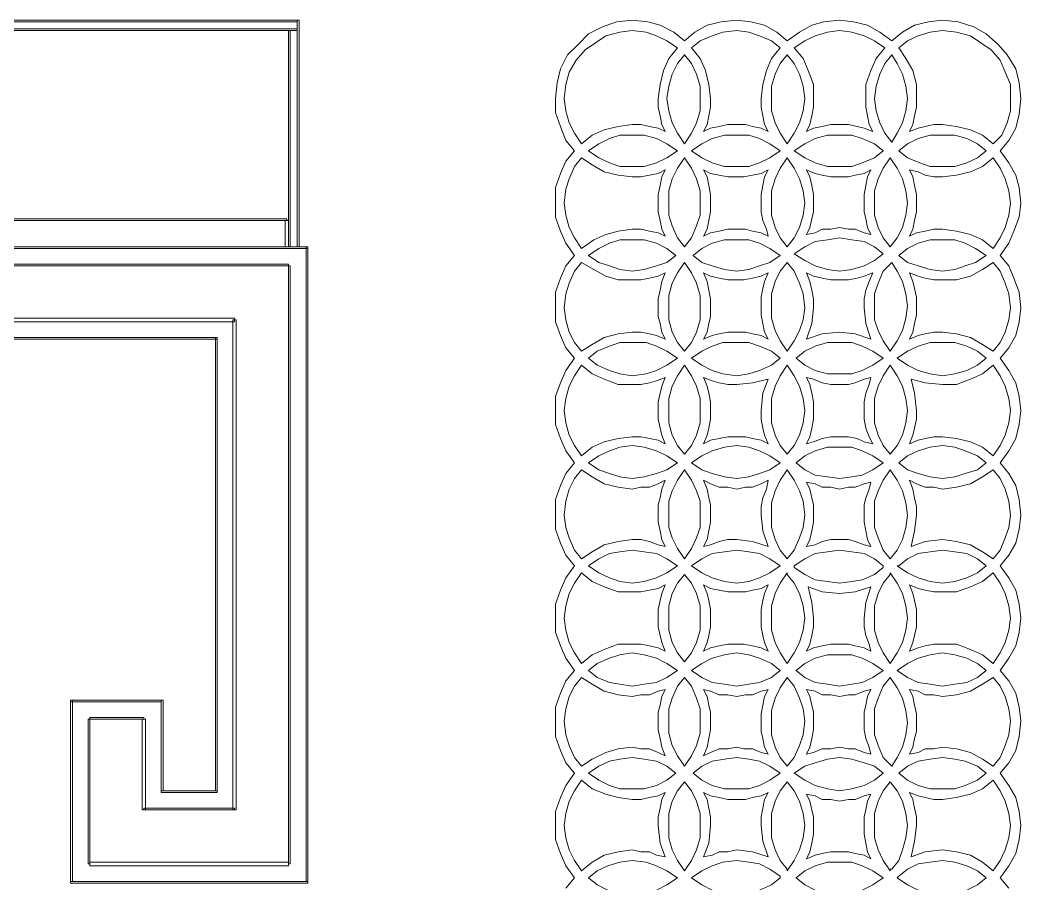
# Model space of a CAD drawing. Extents: x -66030 to 95157, y -13132 to 45879.
# Drawn here: x 55665 to 57907, y 26327 to 28262 of the extents above; entities that cross this region are included whole.
import ezdxf

# ---------------------------------------------------------------- set-up
doc = ezdxf.new("R2010")
doc.units = 0
doc.header["$LTSCALE"] = 100
doc.header["$MEASUREMENT"] = 0
doc.layers.get('0').update_dxf_attribs({"linetype": 'CONTINUOUS'})

msp = doc.modelspace()

# ---------------------------------------------------------------- linework, layer by layer
at = {"lineweight": 0}
for points in [[(56286, 28262.1), (50680.9, 28262.1), (50680.9, 28258.2), (56286, 28258.2)], [(56286, 28262.1), (56286, 27754.4), (56289.9, 27754.4), (56289.9, 28262.1)], [(56286, 28242.6), (50680.9, 28242.6), (50680.9, 28238.7), (56286, 28238.7)], [(56266.4, 28238.7), (56266.4, 27754.4), (56270.3, 27754.4), (56270.3, 28238.7)], [(57035.9, 28027.8), (57055.4, 28027.8), (57075, 28023.9), (57094.5, 28020), (57110.1, 28012.2), (57102.3, 28027.8), (57098.4, 28047.3), (57094.5, 28066.8), (57094.5, 28086.4), (57098.4, 28117.6), (57106.2, 28148.9), (57117.9, 28176.2), (57137.5, 28199.6), (57114, 28215.3), (57090.6, 28227), (57067.2, 28234.8), (57035.9, 28238.7), (57008.6, 28234.8), (56977.3, 28227), (56953.9, 28211.4), (56930.5, 28195.7), (56910.9, 28172.3), (56895.3, 28145), (56887.5, 28117.6), (56883.6, 28086.4), (56887.5, 28059), (56895.3, 28031.7), (56907, 28008.3), (56922.6, 27984.8), (56946.1, 28004.3), (56973.4, 28016.1), (57004.7, 28023.9), (57035.9, 28027.8)], [(57270.3, 28027.8), (57289.8, 28027.8), (57305.4, 28023.9), (57325, 28020), (57340.6, 28012.2), (57332.8, 28027.8), (57328.9, 28047.3), (57325, 28066.8), (57325, 28086.4), (57328.9, 28117.6), (57336.7, 28148.9), (57348.4, 28176.2), (57367.9, 28199.6), (57348.4, 28215.3), (57321, 28227), (57297.6, 28234.8), (57270.3, 28238.7), (57239, 28234.8), (57215.6, 28227), (57188.2, 28215.3), (57168.7, 28199.6), (57188.2, 28176.2), (57200, 28148.9), (57207.8, 28117.6), (57211.7, 28086.4), (57211.7, 28066.8), (57207.8, 28047.3), (57203.9, 28027.8), (57196.1, 28012.2), (57211.7, 28020), (57231.2, 28023.9), (57250.7, 28027.8), (57270.3, 28027.8)], [(57500.7, 28027.8), (57520.3, 28027.8), (57539.8, 28023.9), (57555.4, 28020), (57574.9, 28012.2), (57567.1, 28027.8), (57563.2, 28047.3), (57559.3, 28066.8), (57559.3, 28086.4), (57559.3, 28117.6), (57571, 28148.9), (57582.7, 28176.2), (57602.3, 28199.6), (57578.8, 28215.3), (57555.4, 28227), (57528.1, 28234.8), (57500.7, 28238.7), (57473.4, 28234.8), (57446, 28227), (57422.6, 28215.3), (57399.2, 28199.6), (57418.7, 28176.2), (57430.4, 28148.9), (57442.1, 28117.6), (57442.1, 28086.4), (57442.1, 28066.8), (57438.2, 28047.3), (57434.3, 28027.8), (57426.5, 28012.2), (57442.1, 28020), (57461.7, 28023.9), (57481.2, 28027.8), (57500.7, 28027.8)], [(57731.2, 28027.8), (57762.4, 28023.9), (57793.7, 28016.1), (57821, 28004.3), (57844.4, 27984.8), (57864, 28004.3), (57875.7, 28031.7), (57883.5, 28059), (57883.5, 28086.4), (57883.5, 28117.6), (57871.8, 28145), (57860.1, 28172.3), (57840.5, 28195.7), (57817.1, 28211.4), (57793.7, 28227), (57762.4, 28234.8), (57731.2, 28238.7), (57703.8, 28234.8), (57676.5, 28227), (57653.1, 28215.3), (57633.5, 28199.6), (57649.1, 28176.2), (57664.8, 28148.9), (57672.6, 28117.6), (57672.6, 28086.4), (57672.6, 28066.8), (57668.7, 28047.3), (57664.8, 28027.8), (57657, 28012.2), (57676.5, 28020), (57692.1, 28023.9), (57711.6, 28027.8), (57731.2, 28027.8)], [(57153.1, 28184), (57137.5, 28164.5), (57125.7, 28141.1), (57117.9, 28113.7), (57114, 28086.4), (57117.9, 28059), (57125.7, 28031.7), (57137.5, 28008.3), (57153.1, 27984.8), (57168.7, 28008.3), (57180.4, 28031.7), (57188.2, 28059), (57188.2, 28086.4), (57188.2, 28113.7), (57180.4, 28141.1), (57168.7, 28164.5), (57153.1, 28184)], [(57383.5, 28184), (57367.9, 28164.5), (57356.2, 28141.1), (57348.4, 28113.7), (57348.4, 28086.4), (57348.4, 28059), (57356.2, 28031.7), (57367.9, 28008.3), (57383.5, 27984.8), (57399.2, 28008.3), (57410.9, 28031.7), (57418.7, 28059), (57422.6, 28086.4), (57418.7, 28113.7), (57410.9, 28141.1), (57399.2, 28164.5), (57383.5, 28184)], [(57617.9, 27988.7), (57629.6, 28008.3), (57641.3, 28031.7), (57649.1, 28059), (57653.1, 28086.4), (57649.1, 28113.7), (57641.3, 28141.1), (57629.6, 28164.5), (57617.9, 28184), (57602.3, 28164.5), (57590.6, 28141.1), (57582.7, 28113.7), (57578.8, 28086.4), (57582.7, 28059), (57590.6, 28031.7), (57602.3, 28008.3), (57617.9, 27988.7)], [(57035.9, 28004.3), (57008.6, 28004.3), (56985.1, 27996.5), (56961.7, 27984.8), (56938.3, 27969.2), (56961.7, 27953.6), (56985.1, 27941.9), (57008.6, 27934), (57035.9, 27934), (57063.3, 27934), (57090.6, 27941.9), (57114, 27953.6), (57137.5, 27969.2), (57114, 27984.8), (57090.6, 27996.5), (57063.3, 28004.3), (57035.9, 28004.3)], [(57270.3, 28004.3), (57242.9, 28004.3), (57215.6, 27996.5), (57192.2, 27984.8), (57168.7, 27969.2), (57192.2, 27953.6), (57215.6, 27941.9), (57242.9, 27934), (57270.3, 27934), (57297.6, 27934), (57321, 27941.9), (57344.5, 27953.6), (57367.9, 27969.2), (57344.5, 27984.8), (57321, 27996.5), (57297.6, 28004.3), (57270.3, 28004.3)], [(57500.7, 28004.3), (57473.4, 28004.3), (57446, 27996.5), (57422.6, 27984.8), (57399.2, 27969.2), (57422.6, 27953.6), (57446, 27941.9), (57473.4, 27934), (57500.7, 27934), (57528.1, 27934), (57551.5, 27941.9), (57578.8, 27953.6), (57598.4, 27969.2), (57578.8, 27984.8), (57551.5, 27996.5), (57528.1, 28004.3), (57500.7, 28004.3)], [(57731.2, 28004.3), (57703.8, 28004.3), (57676.5, 27996.5), (57653.1, 27984.8), (57633.5, 27969.2), (57653.1, 27953.6), (57680.4, 27941.9), (57703.8, 27934), (57731.2, 27934), (57758.5, 27934), (57785.9, 27941.9), (57809.3, 27953.6), (57828.8, 27969.2), (57809.3, 27984.8), (57785.9, 27996.5), (57758.5, 28004.3), (57731.2, 28004.3)], [(57110.1, 27777.8), (57102.3, 27793.4), (57098.4, 27813), (57094.5, 27832.5), (57094.5, 27852), (57094.5, 27871.5), (57098.4, 27891.1), (57102.3, 27910.6), (57110.1, 27926.2), (57094.5, 27918.4), (57075, 27914.5), (57055.4, 27910.6), (57035.9, 27910.6), (57004.7, 27914.5), (56973.4, 27922.3), (56946.1, 27937.9), (56922.6, 27953.6), (56907, 27934), (56895.3, 27906.7), (56887.5, 27883.3), (56883.6, 27852), (56887.5, 27824.7), (56895.3, 27797.3), (56907, 27773.9), (56922.6, 27750.5), (56950, 27770), (56977.3, 27781.7), (57004.7, 27789.5), (57035.9, 27793.4), (57055.4, 27793.4), (57075, 27789.5), (57094.5, 27785.6), (57110.1, 27777.8)], [(57153.1, 27953.6), (57137.5, 27930.1), (57125.7, 27906.7), (57117.9, 27879.4), (57117.9, 27852), (57117.9, 27824.7), (57125.7, 27801.2), (57137.5, 27773.9), (57153.1, 27754.4), (57168.7, 27773.9), (57180.4, 27801.2), (57188.2, 27824.7), (57188.2, 27852), (57188.2, 27879.4), (57180.4, 27906.7), (57168.7, 27930.1), (57153.1, 27953.6)], [(57383.5, 27953.6), (57367.9, 27930.1), (57356.2, 27906.7), (57348.4, 27879.4), (57348.4, 27852), (57348.4, 27824.7), (57356.2, 27797.3), (57367.9, 27773.9), (57383.5, 27754.4), (57399.2, 27773.9), (57410.9, 27797.3), (57418.7, 27824.7), (57422.6, 27852), (57418.7, 27879.4), (57410.9, 27906.7), (57399.2, 27930.1), (57383.5, 27953.6)], [(57614, 27754.4), (57629.6, 27773.9), (57641.3, 27797.3), (57649.1, 27824.7), (57653.1, 27852), (57649.1, 27879.4), (57641.3, 27906.7), (57629.6, 27930.1), (57614, 27953.6), (57598.4, 27930.1), (57586.7, 27906.7), (57578.8, 27879.4), (57578.8, 27852), (57578.8, 27824.7), (57586.7, 27797.3), (57598.4, 27773.9), (57614, 27754.4)], [(57657, 27926.2), (57664.8, 27910.6), (57668.7, 27891.1), (57672.6, 27871.5), (57672.6, 27852), (57672.6, 27832.5), (57668.7, 27813), (57664.8, 27793.4), (57657, 27777.8), (57672.6, 27785.6), (57692.1, 27789.5), (57711.6, 27793.4), (57731.2, 27793.4), (57762.4, 27789.5), (57793.7, 27781.7), (57821, 27770), (57844.4, 27750.5), (57860.1, 27773.9), (57871.8, 27797.3), (57879.6, 27824.7), (57883.5, 27852), (57879.6, 27879.4), (57871.8, 27906.7), (57860.1, 27930.1), (57844.4, 27953.6), (57821, 27934), (57793.7, 27922.3), (57762.4, 27914.5), (57731.2, 27910.6), (57711.6, 27910.6), (57692.1, 27914.5), (57676.5, 27922.3), (57657, 27926.2)], [(57340.6, 27777.8), (57336.7, 27793.4), (57328.9, 27813), (57325, 27832.5), (57325, 27852), (57325, 27871.5), (57328.9, 27891.1), (57332.8, 27910.6), (57340.6, 27926.2), (57325, 27918.4), (57305.4, 27914.5), (57285.9, 27910.6), (57270.3, 27910.6), (57250.7, 27910.6), (57231.2, 27914.5), (57211.7, 27918.4), (57196.1, 27926.2), (57203.9, 27910.6), (57207.8, 27891.1), (57211.7, 27871.5), (57211.7, 27852), (57211.7, 27832.5), (57207.8, 27813), (57203.9, 27793.4), (57196.1, 27777.8), (57211.7, 27785.6), (57231.2, 27789.5), (57250.7, 27793.4), (57270.3, 27793.4), (57289.8, 27793.4), (57305.4, 27789.5), (57325, 27785.6), (57340.6, 27777.8)], [(57571, 27781.7), (57563.2, 27797.3), (57559.3, 27816.9), (57555.4, 27832.5), (57555.4, 27852), (57555.4, 27871.5), (57559.3, 27891.1), (57563.2, 27910.6), (57571, 27926.2), (57555.4, 27918.4), (57535.9, 27914.5), (57520.3, 27910.6), (57500.7, 27910.6), (57481.2, 27910.6), (57461.7, 27914.5), (57446, 27918.4), (57426.5, 27926.2), (57434.3, 27910.6), (57438.2, 27891.1), (57442.1, 27871.5), (57442.1, 27852), (57442.1, 27832.5), (57438.2, 27816.9), (57434.3, 27797.3), (57426.5, 27781.7), (57446, 27785.6), (57461.7, 27793.4), (57481.2, 27793.4), (57500.7, 27797.3), (57520.3, 27793.4), (57535.9, 27793.4), (57555.4, 27785.6), (57571, 27781.7)], [(56262.5, 27816.9), (50708.2, 27816.9), (50708.2, 27813), (56262.5, 27813)], [(56258.6, 27813), (56258.6, 27754.4), (56266.4, 27754.4), (56266.4, 27813)], [(56938.3, 27734.8), (56961.7, 27719.2), (56985.1, 27711.4), (57008.6, 27703.6), (57035.9, 27699.7), (57063.3, 27703.6), (57090.6, 27711.4), (57114, 27719.2), (57133.6, 27734.8), (57114, 27750.5), (57090.6, 27762.2), (57063.3, 27770), (57035.9, 27770), (57008.6, 27770), (56985.1, 27762.2), (56961.7, 27750.5), (56938.3, 27734.8)], [(57172.6, 27734.8), (57192.2, 27719.2), (57215.6, 27711.4), (57242.9, 27703.6), (57270.3, 27699.7), (57297.6, 27703.6), (57321, 27711.4), (57344.5, 27719.2), (57367.9, 27734.8), (57344.5, 27750.5), (57321, 27762.2), (57297.6, 27770), (57270.3, 27770), (57242.9, 27770), (57215.6, 27762.2), (57192.2, 27750.5), (57172.6, 27734.8)], [(57399.2, 27738.7), (57422.6, 27723.1), (57446, 27711.4), (57473.4, 27703.6), (57500.7, 27699.7), (57528.1, 27703.6), (57555.4, 27711.4), (57578.8, 27723.1), (57598.4, 27738.7), (57578.8, 27754.4), (57555.4, 27766.1), (57528.1, 27770), (57500.7, 27773.9), (57473.4, 27770), (57446, 27766.1), (57422.6, 27754.4), (57399.2, 27738.7)], [(57633.5, 27734.8), (57653.1, 27719.2), (57676.5, 27711.4), (57703.8, 27703.6), (57731.2, 27699.7), (57758.5, 27703.6), (57782, 27711.4), (57805.4, 27719.2), (57828.8, 27734.8), (57805.4, 27750.5), (57782, 27762.2), (57758.5, 27770), (57731.2, 27770), (57703.8, 27770), (57676.5, 27762.2), (57653.1, 27750.5), (57633.5, 27734.8)], [(56309.4, 27754.4), (50661.4, 27754.4), (50661.4, 27750.5), (56309.4, 27750.5)], [(56305.5, 27754.4), (56305.5, 26332.6), (56309.4, 26332.6), (56309.4, 27754.4)], [(56266.4, 27715.3), (51817.5, 27715.3), (51817.5, 27711.4), (56266.4, 27711.4)], [(57110.1, 27547.3), (57102.3, 27563), (57098.4, 27582.5), (57094.5, 27598.1), (57094.5, 27617.7), (57094.5, 27637.2), (57098.4, 27656.7), (57102.3, 27676.2), (57110.1, 27695.8), (57094.5, 27688), (57075, 27684.1), (57055.4, 27680.2), (57035.9, 27680.2), (57004.7, 27680.2), (56977.3, 27688), (56950, 27703.6), (56922.6, 27719.2), (56907, 27699.7), (56895.3, 27672.3), (56887.5, 27648.9), (56883.6, 27617.7), (56887.5, 27590.3), (56895.3, 27563), (56907, 27539.5), (56922.6, 27520), (56946.1, 27535.6), (56973.4, 27551.3), (57004.7, 27559.1), (57035.9, 27563), (57055.4, 27563), (57075, 27559.1), (57090.6, 27555.2), (57110.1, 27547.3)], [(57153.1, 27719.2), (57137.5, 27695.8), (57125.7, 27672.3), (57117.9, 27645), (57117.9, 27617.7), (57117.9, 27590.3), (57125.7, 27563), (57137.5, 27539.5), (57153.1, 27520), (57168.7, 27539.5), (57180.4, 27563), (57188.2, 27590.3), (57188.2, 27617.7), (57188.2, 27645), (57180.4, 27672.3), (57168.7, 27695.8), (57153.1, 27719.2)], [(57383.5, 27719.2), (57367.9, 27699.7), (57356.2, 27676.2), (57348.4, 27648.9), (57348.4, 27621.6), (57348.4, 27594.2), (57356.2, 27566.9), (57367.9, 27543.4), (57383.5, 27520), (57399.2, 27543.4), (57410.9, 27566.9), (57418.7, 27590.3), (57422.6, 27617.7), (57418.7, 27648.9), (57410.9, 27672.3), (57399.2, 27699.7), (57383.5, 27719.2)], [(57614, 27520), (57629.6, 27543.4), (57641.3, 27566.9), (57649.1, 27594.2), (57653.1, 27621.6), (57649.1, 27648.9), (57641.3, 27676.2), (57629.6, 27699.7), (57617.9, 27719.2), (57598.4, 27699.7), (57586.7, 27672.3), (57578.8, 27648.9), (57578.8, 27617.7), (57578.8, 27590.3), (57586.7, 27566.9), (57598.4, 27543.4), (57614, 27520)], [(57844.4, 27719.2), (57821, 27703.6), (57793.7, 27688), (57762.4, 27680.2), (57731.2, 27680.2), (57711.6, 27680.2), (57692.1, 27684.1), (57676.5, 27688), (57657, 27695.8), (57664.8, 27676.2), (57668.7, 27660.6), (57672.6, 27641.1), (57672.6, 27621.6), (57672.6, 27602), (57668.7, 27582.5), (57664.8, 27563), (57657, 27547.3), (57676.5, 27555.2), (57692.1, 27559.1), (57711.6, 27563), (57731.2, 27563), (57762.4, 27559.1), (57793.7, 27551.3), (57821, 27535.6), (57844.4, 27520), (57860.1, 27539.5), (57871.8, 27563), (57879.6, 27590.3), (57883.5, 27617.7), (57879.6, 27648.9), (57871.8, 27672.3), (57860.1, 27699.7), (57844.4, 27719.2)], [(56270.3, 26371.7), (56270.3, 27711.4), (56266.4, 27711.4), (56266.4, 26371.7)], [(57340.6, 27695.8), (57325, 27688), (57305.4, 27684.1), (57285.9, 27680.2), (57270.3, 27680.2), (57250.7, 27680.2), (57231.2, 27684.1), (57211.7, 27688), (57196.1, 27695.8), (57203.9, 27676.2), (57207.8, 27656.7), (57211.7, 27637.2), (57211.7, 27617.7), (57211.7, 27598.1), (57207.8, 27582.5), (57203.9, 27563), (57196.1, 27547.3), (57215.6, 27555.2), (57231.2, 27559.1), (57250.7, 27563), (57270.3, 27563), (57289.8, 27563), (57305.4, 27559.1), (57325, 27555.2), (57340.6, 27547.3), (57332.8, 27563), (57328.9, 27582.5), (57325, 27602), (57325, 27621.6), (57325, 27641.1), (57328.9, 27660.6), (57332.8, 27676.2), (57340.6, 27695.8)], [(57574.9, 27695.8), (57555.4, 27688), (57539.8, 27684.1), (57520.3, 27680.2), (57500.7, 27680.2), (57481.2, 27680.2), (57461.7, 27684.1), (57442.1, 27688), (57426.5, 27695.8), (57434.3, 27676.2), (57438.2, 27656.7), (57442.1, 27637.2), (57442.1, 27617.7), (57438.2, 27582.5), (57426.5, 27547.3), (57461.7, 27559.1), (57500.7, 27563), (57535.9, 27559.1), (57571, 27547.3), (57559.3, 27582.5), (57555.4, 27617.7), (57555.4, 27637.2), (57559.3, 27656.7), (57567.1, 27676.2), (57574.9, 27695.8)], [(56145.4, 27594.2), (54102.5, 27594.2), (54102.5, 27586.4), (56145.4, 27586.4)], [(56149.3, 26492.7), (56149.3, 27590.3), (56141.4, 27590.3), (56141.4, 26492.7)], [(56106.3, 27551.3), (54145.5, 27551.3), (54145.5, 27547.3), (56106.3, 27547.3)], [(56106.3, 26535.7), (56106.3, 27551.3), (56102.4, 27551.3), (56102.4, 26535.7)], [(57035.9, 27539.5), (57008.6, 27539.5), (56985.1, 27531.7), (56957.8, 27520), (56938.3, 27504.4), (56957.8, 27488.8), (56985.1, 27477), (57008.6, 27469.2), (57035.9, 27465.3), (57067.2, 27469.2), (57090.6, 27477), (57114, 27488.8), (57137.5, 27504.4), (57114, 27520), (57090.6, 27531.7), (57067.2, 27539.5), (57035.9, 27539.5)], [(57367.9, 27504.4), (57367.9, 27504.4), (57367.9, 27504.4), (57348.4, 27520), (57321, 27531.7), (57297.6, 27539.5), (57270.3, 27539.5), (57239, 27539.5), (57215.6, 27531.7), (57192.2, 27520), (57168.7, 27504.4), (57192.2, 27488.8), (57215.6, 27477), (57239, 27469.2), (57270.3, 27465.3), (57297.6, 27469.2), (57321, 27477), (57348.4, 27488.8), (57367.9, 27504.4)], [(57403.1, 27504.4), (57422.6, 27488.8), (57446, 27477), (57473.4, 27469.2), (57500.7, 27469.2), (57528.1, 27469.2), (57551.5, 27477), (57574.9, 27488.8), (57598.4, 27504.4), (57574.9, 27520), (57551.5, 27531.7), (57528.1, 27539.5), (57500.7, 27539.5), (57473.4, 27539.5), (57446, 27531.7), (57422.6, 27520), (57403.1, 27504.4)], [(57629.6, 27504.4), (57629.6, 27504.4), (57629.6, 27504.4), (57653.1, 27488.8), (57676.5, 27477), (57703.8, 27469.2), (57731.2, 27465.3), (57758.5, 27469.2), (57785.9, 27477), (57809.3, 27488.8), (57828.8, 27504.4), (57809.3, 27520), (57785.9, 27531.7), (57758.5, 27539.5), (57731.2, 27539.5), (57703.8, 27539.5), (57676.5, 27531.7), (57653.1, 27520), (57629.6, 27504.4)], [(57110.1, 27313), (57102.3, 27332.5), (57098.4, 27348.1), (57094.5, 27367.7), (57094.5, 27387.2), (57094.5, 27406.7), (57098.4, 27426.3), (57102.3, 27441.9), (57110.1, 27461.4), (57090.6, 27453.6), (57075, 27449.7), (57055.4, 27445.8), (57035.9, 27445.8), (57004.7, 27445.8), (56973.4, 27457.5), (56946.1, 27469.2), (56922.6, 27488.8), (56907, 27465.3), (56895.3, 27441.9), (56887.5, 27414.5), (56883.6, 27387.2), (56887.5, 27359.9), (56895.3, 27332.5), (56907, 27309.1), (56922.6, 27285.6), (56946.1, 27305.2), (56973.4, 27316.9), (57004.7, 27324.7), (57035.9, 27328.6), (57055.4, 27328.6), (57075, 27324.7), (57094.5, 27320.8), (57110.1, 27313)], [(57153.1, 27488.8), (57137.5, 27465.3), (57125.7, 27441.9), (57117.9, 27414.5), (57117.9, 27387.2), (57117.9, 27359.9), (57125.7, 27332.5), (57137.5, 27309.1), (57153.1, 27289.6), (57168.7, 27309.1), (57180.4, 27332.5), (57188.2, 27359.9), (57188.2, 27387.2), (57188.2, 27414.5), (57180.4, 27441.9), (57168.7, 27465.3), (57153.1, 27488.8)], [(57383.5, 27488.8), (57367.9, 27465.3), (57356.2, 27441.9), (57348.4, 27414.5), (57348.4, 27387.2), (57348.4, 27359.9), (57356.2, 27332.5), (57367.9, 27309.1), (57383.5, 27289.6), (57399.2, 27309.1), (57410.9, 27332.5), (57418.7, 27359.9), (57422.6, 27387.2), (57418.7, 27414.5), (57410.9, 27441.9), (57399.2, 27465.3), (57383.5, 27488.8), (57383.5, 27488.8), (57383.5, 27488.8)], [(57614, 27289.6), (57629.6, 27309.1), (57641.3, 27332.5), (57649.1, 27359.9), (57653.1, 27387.2), (57649.1, 27414.5), (57641.3, 27441.9), (57629.6, 27465.3), (57614, 27488.8), (57614, 27488.8), (57614, 27488.8), (57598.4, 27465.3), (57586.7, 27441.9), (57578.8, 27414.5), (57578.8, 27387.2), (57578.8, 27359.9), (57586.7, 27332.5), (57598.4, 27309.1), (57614, 27289.6)], [(57660.9, 27457.5), (57668.7, 27426.3), (57672.6, 27387.2), (57672.6, 27367.7), (57668.7, 27348.1), (57664.8, 27332.5), (57657, 27313), (57676.5, 27320.8), (57692.1, 27324.7), (57711.6, 27328.6), (57731.2, 27328.6), (57762.4, 27324.7), (57793.7, 27316.9), (57821, 27305.2), (57844.4, 27285.6), (57860.1, 27309.1), (57871.8, 27332.5), (57879.6, 27359.9), (57883.5, 27387.2), (57879.6, 27414.5), (57871.8, 27441.9), (57860.1, 27465.3), (57844.4, 27488.8), (57821, 27469.2), (57793.7, 27457.5), (57762.4, 27445.8), (57731.2, 27445.8), (57692.1, 27449.7), (57660.9, 27457.5)], [(57340.6, 27313), (57332.8, 27332.5), (57328.9, 27348.1), (57325, 27367.7), (57325, 27387.2), (57328.9, 27426.3), (57340.6, 27457.5), (57305.4, 27449.7), (57270.3, 27445.8), (57250.7, 27445.8), (57231.2, 27449.7), (57215.6, 27453.6), (57196.1, 27461.4), (57203.9, 27441.9), (57207.8, 27426.3), (57211.7, 27406.7), (57211.7, 27387.2), (57211.7, 27367.7), (57207.8, 27348.1), (57203.9, 27332.5), (57196.1, 27313), (57211.7, 27320.8), (57231.2, 27324.7), (57250.7, 27328.6), (57270.3, 27328.6), (57289.8, 27328.6), (57305.4, 27324.7), (57325, 27320.8), (57340.6, 27313)], [(57571, 27461.4), (57555.4, 27457.5), (57535.9, 27449.7), (57520.3, 27445.8), (57500.7, 27445.8), (57481.2, 27445.8), (57461.7, 27449.7), (57442.1, 27457.5), (57426.5, 27461.4), (57434.3, 27445.8), (57438.2, 27426.3), (57442.1, 27406.7), (57442.1, 27387.2), (57442.1, 27367.7), (57438.2, 27348.1), (57434.3, 27328.6), (57426.5, 27313), (57442.1, 27316.9), (57461.7, 27324.7), (57481.2, 27328.6), (57500.7, 27328.6), (57520.3, 27328.6), (57539.8, 27324.7), (57555.4, 27316.9), (57574.9, 27313), (57567.1, 27328.6), (57559.3, 27348.1), (57555.4, 27367.7), (57555.4, 27387.2), (57555.4, 27406.7), (57559.3, 27426.3), (57567.1, 27445.8), (57571, 27461.4)], [(56938.3, 27270), (56961.7, 27254.4), (56985.1, 27246.6), (57008.6, 27238.8), (57035.9, 27234.9), (57063.3, 27238.8), (57090.6, 27246.6), (57114, 27254.4), (57137.5, 27270), (57114, 27285.6), (57090.6, 27297.4), (57063.3, 27305.2), (57035.9, 27309.1), (57008.6, 27305.2), (56985.1, 27297.4), (56961.7, 27285.6), (56938.3, 27270)], [(57168.7, 27270), (57192.2, 27254.4), (57215.6, 27246.6), (57242.9, 27238.8), (57270.3, 27234.9), (57297.6, 27238.8), (57321, 27246.6), (57344.5, 27254.4), (57367.9, 27270), (57344.5, 27285.6), (57321, 27297.4), (57297.6, 27305.2), (57270.3, 27309.1), (57242.9, 27305.2), (57215.6, 27297.4), (57192.2, 27285.6), (57168.7, 27270)], [(57633.5, 27270), (57653.1, 27254.4), (57676.5, 27246.6), (57703.8, 27238.8), (57731.2, 27234.9), (57758.5, 27238.8), (57782, 27246.6), (57809.3, 27254.4), (57828.8, 27270), (57809.3, 27285.6), (57782, 27297.4), (57758.5, 27305.2), (57731.2, 27309.1), (57703.8, 27305.2), (57676.5, 27297.4), (57653.1, 27285.6), (57633.5, 27270)], [(57403.1, 27270), (57422.6, 27254.4), (57446, 27242.7), (57473.4, 27238.8), (57500.7, 27234.9), (57528.1, 27238.8), (57551.5, 27242.7), (57574.9, 27254.4), (57598.4, 27270), (57574.9, 27285.6), (57551.5, 27297.4), (57528.1, 27305.2), (57500.7, 27305.2), (57473.4, 27305.2), (57446, 27297.4), (57422.6, 27285.6), (57403.1, 27270)], [(57110.1, 27082.5), (57102.3, 27098.2), (57098.4, 27117.7), (57094.5, 27137.2), (57094.5, 27152.8), (57094.5, 27176.3), (57098.4, 27191.9), (57102.3, 27211.4), (57110.1, 27231), (57094.5, 27223.2), (57075, 27215.3), (57055.4, 27215.3), (57035.9, 27211.4), (57004.7, 27215.3), (56973.4, 27223.2), (56946.1, 27238.8), (56922.6, 27254.4), (56907, 27234.9), (56895.3, 27211.4), (56887.5, 27184.1), (56883.6, 27152.8), (56887.5, 27125.5), (56895.3, 27102.1), (56907, 27074.7), (56922.6, 27055.2), (56946.1, 27070.8), (56973.4, 27086.4), (57004.7, 27094.3), (57035.9, 27098.2), (57055.4, 27098.2), (57075, 27094.3), (57094.5, 27086.4), (57110.1, 27082.5)], [(57153.1, 27254.4), (57137.5, 27231), (57125.7, 27207.5), (57117.9, 27184.1), (57117.9, 27152.8), (57117.9, 27125.5), (57125.7, 27102.1), (57137.5, 27078.6), (57153.1, 27055.2), (57168.7, 27078.6), (57180.4, 27102.1), (57188.2, 27125.5), (57188.2, 27152.8), (57188.2, 27184.1), (57180.4, 27207.5), (57168.7, 27231), (57153.1, 27254.4)], [(57383.5, 27055.2), (57383.5, 27055.2), (57383.5, 27055.2), (57399.2, 27074.7), (57410.9, 27102.1), (57418.7, 27125.5), (57422.6, 27152.8), (57418.7, 27184.1), (57410.9, 27207.5), (57399.2, 27231), (57383.5, 27254.4), (57367.9, 27231), (57356.2, 27207.5), (57348.4, 27180.2), (57348.4, 27152.8), (57348.4, 27125.5), (57356.2, 27098.2), (57367.9, 27074.7), (57383.5, 27055.2)], [(57614, 27055.2), (57614, 27055.2), (57614, 27055.2), (57629.6, 27074.7), (57641.3, 27098.2), (57649.1, 27125.5), (57653.1, 27152.8), (57649.1, 27180.2), (57641.3, 27207.5), (57629.6, 27231), (57614, 27254.4), (57598.4, 27231), (57586.7, 27207.5), (57578.8, 27184.1), (57578.8, 27152.8), (57578.8, 27125.5), (57586.7, 27102.1), (57598.4, 27074.7), (57614, 27055.2)], [(57844.4, 27254.4), (57821, 27238.8), (57793.7, 27223.2), (57762.4, 27215.3), (57731.2, 27211.4), (57711.6, 27215.3), (57692.1, 27215.3), (57672.6, 27223.2), (57657, 27231), (57664.8, 27211.4), (57668.7, 27191.9), (57672.6, 27172.4), (57672.6, 27152.8), (57668.7, 27117.7), (57660.9, 27082.5), (57692.1, 27094.3), (57731.2, 27098.2), (57762.4, 27094.3), (57793.7, 27086.4), (57821, 27070.8), (57844.4, 27055.2), (57860.1, 27074.7), (57871.8, 27102.1), (57879.6, 27125.5), (57883.5, 27152.8), (57879.6, 27184.1), (57871.8, 27211.4), (57860.1, 27234.9), (57844.4, 27254.4)], [(57340.6, 27231), (57325, 27223.2), (57305.4, 27215.3), (57289.8, 27215.3), (57270.3, 27211.4), (57250.7, 27215.3), (57231.2, 27215.3), (57211.7, 27223.2), (57196.1, 27231), (57203.9, 27211.4), (57207.8, 27191.9), (57211.7, 27176.3), (57211.7, 27152.8), (57211.7, 27137.2), (57207.8, 27117.7), (57203.9, 27098.2), (57196.1, 27082.5), (57211.7, 27086.4), (57231.2, 27094.3), (57250.7, 27098.2), (57270.3, 27098.2), (57305.4, 27094.3), (57340.6, 27082.5), (57328.9, 27117.7), (57325, 27152.8), (57325, 27172.4), (57328.9, 27191.9), (57336.7, 27211.4), (57340.6, 27231)], [(57571, 27227.1), (57555.4, 27223.2), (57535.9, 27215.3), (57520.3, 27215.3), (57500.7, 27211.4), (57481.2, 27215.3), (57461.7, 27215.3), (57446, 27223.2), (57426.5, 27227.1), (57434.3, 27211.4), (57438.2, 27191.9), (57442.1, 27176.3), (57442.1, 27152.8), (57442.1, 27137.2), (57438.2, 27117.7), (57434.3, 27098.2), (57426.5, 27082.5), (57446, 27086.4), (57461.7, 27094.3), (57481.2, 27098.2), (57500.7, 27098.2), (57520.3, 27098.2), (57535.9, 27094.3), (57555.4, 27086.4), (57571, 27082.5), (57563.2, 27098.2), (57559.3, 27117.7), (57555.4, 27137.2), (57555.4, 27152.8), (57555.4, 27176.3), (57559.3, 27191.9), (57567.1, 27211.4), (57571, 27227.1)], [(57035.9, 27074.7), (57008.6, 27070.8), (56985.1, 27066.9), (56961.7, 27055.2), (56938.3, 27039.6), (56961.7, 27023.9), (56985.1, 27012.2), (57008.6, 27004.4), (57035.9, 27000.5), (57063.3, 27004.4), (57090.6, 27012.2), (57114, 27023.9), (57137.5, 27039.6), (57114, 27055.2), (57090.6, 27066.9), (57063.3, 27070.8), (57035.9, 27074.7)], [(57270.3, 27074.7), (57242.9, 27070.8), (57215.6, 27066.9), (57192.2, 27055.2), (57168.7, 27039.6), (57192.2, 27023.9), (57215.6, 27012.2), (57242.9, 27004.4), (57270.3, 27000.5), (57297.6, 27004.4), (57321, 27012.2), (57344.5, 27023.9), (57367.9, 27039.6), (57367.9, 27039.6), (57367.9, 27039.6), (57344.5, 27055.2), (57321, 27066.9), (57297.6, 27070.8), (57270.3, 27074.7)], [(57500.7, 27074.7), (57473.4, 27070.8), (57446, 27066.9), (57422.6, 27055.2), (57399.2, 27039.6), (57399.2, 27035.7), (57399.2, 27035.7), (57422.6, 27020), (57446, 27008.3), (57473.4, 27004.4), (57500.7, 27000.5), (57528.1, 27004.4), (57551.5, 27008.3), (57578.8, 27020), (57598.4, 27035.7), (57598.4, 27035.7), (57598.4, 27039.6), (57578.8, 27055.2), (57555.4, 27066.9), (57528.1, 27070.8), (57500.7, 27074.7)], [(57731.2, 27074.7), (57703.8, 27070.8), (57676.5, 27066.9), (57653.1, 27055.2), (57633.5, 27039.6), (57629.6, 27039.6), (57629.6, 27039.6), (57653.1, 27023.9), (57676.5, 27012.2), (57703.8, 27004.4), (57731.2, 27000.5), (57758.5, 27004.4), (57785.9, 27012.2), (57809.3, 27023.9), (57828.8, 27039.6), (57809.3, 27055.2), (57785.9, 27066.9), (57758.5, 27070.8), (57731.2, 27074.7)], [(57110.1, 26848.2), (57102.3, 26867.7), (57098.4, 26883.3), (57094.5, 26902.9), (57094.5, 26922.4), (57094.5, 26941.9), (57098.4, 26961.5), (57102.3, 26977.1), (57110.1, 26996.6), (57094.5, 26988.8), (57075, 26984.9), (57055.4, 26981), (57035.9, 26981), (57004.7, 26981), (56973.4, 26992.7), (56946.1, 27004.4), (56922.6, 27023.9), (56907, 27000.5), (56895.3, 26977.1), (56887.5, 26949.7), (56883.6, 26922.4), (56887.5, 26895.1), (56895.3, 26867.7), (56907, 26844.3), (56922.6, 26820.8), (56946.1, 26840.4), (56973.4, 26852.1), (57004.7, 26863.8), (57035.9, 26863.8), (57055.4, 26863.8), (57075, 26859.9), (57094.5, 26856), (57110.1, 26848.2)], [(57153.1, 27020), (57137.5, 27000.5), (57125.7, 26977.1), (57117.9, 26949.7), (57117.9, 26922.4), (57117.9, 26895.1), (57125.7, 26867.7), (57137.5, 26844.3), (57153.1, 26824.7), (57168.7, 26844.3), (57180.4, 26867.7), (57188.2, 26895.1), (57188.2, 26922.4), (57188.2, 26949.7), (57180.4, 26977.1), (57168.7, 27000.5), (57153.1, 27020)], [(57383.5, 27023.9), (57367.9, 27000.5), (57356.2, 26977.1), (57348.4, 26949.7), (57348.4, 26922.4), (57348.4, 26895.1), (57356.2, 26867.7), (57367.9, 26844.3), (57383.5, 26820.8), (57399.2, 26844.3), (57410.9, 26867.7), (57418.7, 26895.1), (57422.6, 26922.4), (57418.7, 26949.7), (57410.9, 26977.1), (57399.2, 27000.5), (57383.5, 27020), (57383.5, 27020), (57383.5, 27023.9)], [(57614, 26820.8), (57629.6, 26844.3), (57641.3, 26867.7), (57649.1, 26895.1), (57653.1, 26922.4), (57649.1, 26949.7), (57641.3, 26977.1), (57629.6, 27000.5), (57614, 27023.9), (57614, 27020), (57614, 27020), (57598.4, 27000.5), (57586.7, 26977.1), (57578.8, 26949.7), (57578.8, 26922.4), (57578.8, 26895.1), (57586.7, 26867.7), (57598.4, 26844.3), (57614, 26820.8)], [(57657, 26996.6), (57664.8, 26977.1), (57668.7, 26961.5), (57672.6, 26941.9), (57672.6, 26922.4), (57672.6, 26902.9), (57668.7, 26883.3), (57664.8, 26867.7), (57657, 26848.2), (57676.5, 26856), (57692.1, 26859.9), (57711.6, 26863.8), (57731.2, 26863.8), (57762.4, 26863.8), (57793.7, 26852.1), (57821, 26840.4), (57844.4, 26820.8), (57860.1, 26844.3), (57871.8, 26867.7), (57879.6, 26895.1), (57883.5, 26922.4), (57879.6, 26949.7), (57871.8, 26977.1), (57860.1, 27000.5), (57844.4, 27023.9), (57821, 27004.4), (57793.7, 26992.7), (57762.4, 26981), (57731.2, 26981), (57711.6, 26981), (57692.1, 26984.9), (57676.5, 26988.8), (57657, 26996.6)], [(57340.6, 26848.2), (57332.8, 26867.7), (57328.9, 26883.3), (57325, 26902.9), (57325, 26922.4), (57325, 26941.9), (57328.9, 26961.5), (57332.8, 26977.1), (57340.6, 26996.6), (57325, 26988.8), (57305.4, 26984.9), (57289.8, 26981), (57270.3, 26981), (57250.7, 26981), (57231.2, 26984.9), (57211.7, 26988.8), (57196.1, 26996.6), (57203.9, 26977.1), (57207.8, 26961.5), (57211.7, 26941.9), (57211.7, 26922.4), (57211.7, 26902.9), (57207.8, 26883.3), (57203.9, 26867.7), (57196.1, 26848.2), (57211.7, 26856), (57231.2, 26859.9), (57250.7, 26863.8), (57270.3, 26863.8), (57285.9, 26863.8), (57305.4, 26859.9), (57325, 26856), (57340.6, 26848.2)], [(57571, 26848.2), (57567.1, 26863.8), (57559.3, 26883.3), (57555.4, 26902.9), (57555.4, 26922.4), (57559.3, 26957.5), (57571, 26992.7), (57535.9, 26981), (57500.7, 26977.1), (57461.7, 26981), (57430.4, 26992.7), (57438.2, 26957.5), (57442.1, 26922.4), (57442.1, 26902.9), (57438.2, 26883.3), (57434.3, 26863.8), (57426.5, 26848.2), (57442.1, 26856), (57461.7, 26859.9), (57481.2, 26863.8), (57500.7, 26863.8), (57520.3, 26863.8), (57535.9, 26859.9), (57555.4, 26856), (57571, 26848.2)], [(56938.3, 26805.2), (56957.8, 26789.6), (56985.1, 26777.9), (57008.6, 26774), (57035.9, 26770.1), (57063.3, 26774), (57090.6, 26777.9), (57114, 26789.6), (57137.5, 26805.2), (57114, 26820.8), (57090.6, 26832.6), (57063.3, 26840.4), (57035.9, 26844.3), (57008.6, 26840.4), (56985.1, 26832.6), (56957.8, 26820.8), (56938.3, 26805.2)], [(57168.7, 26805.2), (57192.2, 26789.6), (57215.6, 26777.9), (57242.9, 26774), (57270.3, 26770.1), (57297.6, 26774), (57321, 26777.9), (57348.4, 26789.6), (57367.9, 26805.2), (57348.4, 26820.8), (57321, 26832.6), (57297.6, 26840.4), (57270.3, 26844.3), (57242.9, 26840.4), (57215.6, 26832.6), (57192.2, 26820.8), (57168.7, 26805.2)], [(57403.1, 26805.2), (57422.6, 26789.6), (57446, 26777.9), (57473.4, 26774), (57500.7, 26770.1), (57528.1, 26774), (57551.5, 26777.9), (57574.9, 26789.6), (57598.4, 26805.2), (57574.9, 26820.8), (57551.5, 26832.6), (57528.1, 26840.4), (57500.7, 26840.4), (57473.4, 26840.4), (57446, 26832.6), (57422.6, 26820.8), (57403.1, 26805.2)], [(57629.6, 26805.2), (57653.1, 26789.6), (57676.5, 26777.9), (57703.8, 26774), (57731.2, 26770.1), (57758.5, 26774), (57785.9, 26777.9), (57809.3, 26789.6), (57828.8, 26805.2), (57809.3, 26820.8), (57785.9, 26832.6), (57758.5, 26840.4), (57731.2, 26844.3), (57703.8, 26840.4), (57676.5, 26832.6), (57653.1, 26820.8), (57629.6, 26805.2)], [(57110.1, 26613.8), (57102.3, 26633.4), (57098.4, 26652.9), (57094.5, 26672.4), (57094.5, 26691.9), (57094.5, 26711.5), (57098.4, 26727.1), (57102.3, 26746.6), (57110.1, 26762.2), (57094.5, 26758.3), (57075, 26750.5), (57055.4, 26750.5), (57035.9, 26746.6), (57004.7, 26750.5), (56973.4, 26758.3), (56946.1, 26774), (56922.6, 26789.6), (56907, 26770.1), (56895.3, 26746.6), (56887.5, 26719.3), (56883.6, 26691.9), (56887.5, 26660.7), (56895.3, 26637.3), (56907, 26609.9), (56922.6, 26590.4), (56946.1, 26606), (56977.3, 26621.6), (57004.7, 26629.4), (57035.9, 26633.4), (57055.4, 26629.4), (57075, 26629.4), (57094.5, 26621.6), (57110.1, 26613.8)], [(57153.1, 26789.6), (57137.5, 26770.1), (57125.7, 26742.7), (57117.9, 26719.3), (57117.9, 26691.9), (57117.9, 26664.6), (57125.7, 26637.3), (57137.5, 26613.8), (57153.1, 26590.4), (57168.7, 26613.8), (57180.4, 26637.3), (57188.2, 26664.6), (57188.2, 26691.9), (57188.2, 26719.3), (57180.4, 26742.7), (57168.7, 26770.1), (57153.1, 26789.6)], [(57383.5, 26590.4), (57399.2, 26609.9), (57410.9, 26637.3), (57418.7, 26660.7), (57422.6, 26691.9), (57418.7, 26719.3), (57410.9, 26742.7), (57399.2, 26770.1), (57383.5, 26789.6), (57367.9, 26766.2), (57356.2, 26742.7), (57348.4, 26715.4), (57348.4, 26688), (57348.4, 26660.7), (57356.2, 26633.4), (57367.9, 26609.9), (57383.5, 26590.4)], [(57614, 26789.6), (57598.4, 26770.1), (57586.7, 26742.7), (57578.8, 26719.3), (57578.8, 26691.9), (57578.8, 26660.7), (57586.7, 26637.3), (57598.4, 26609.9), (57617.9, 26590.4), (57629.6, 26609.9), (57641.3, 26633.4), (57649.1, 26660.7), (57653.1, 26688), (57649.1, 26715.4), (57641.3, 26742.7), (57629.6, 26766.2), (57614, 26789.6)], [(57844.4, 26789.6), (57821, 26774), (57793.7, 26758.3), (57762.4, 26750.5), (57731.2, 26746.6), (57711.6, 26750.5), (57692.1, 26750.5), (57676.5, 26758.3), (57657, 26762.2), (57664.8, 26746.6), (57668.7, 26727.1), (57672.6, 26707.6), (57672.6, 26688), (57672.6, 26668.5), (57668.7, 26652.9), (57664.8, 26633.4), (57657, 26617.7), (57676.5, 26621.6), (57692.1, 26629.4), (57711.6, 26629.4), (57731.2, 26633.4), (57762.4, 26629.4), (57793.7, 26621.6), (57821, 26606), (57844.4, 26590.4), (57860.1, 26609.9), (57871.8, 26637.3), (57879.6, 26660.7), (57883.5, 26691.9), (57879.6, 26719.3), (57871.8, 26746.6), (57860.1, 26770.1), (57844.4, 26789.6)], [(57340.6, 26762.2), (57325, 26758.3), (57305.4, 26750.5), (57289.8, 26750.5), (57270.3, 26746.6), (57250.7, 26750.5), (57231.2, 26750.5), (57211.7, 26758.3), (57196.1, 26762.2), (57203.9, 26746.6), (57207.8, 26727.1), (57211.7, 26711.5), (57211.7, 26691.9), (57211.7, 26672.4), (57207.8, 26652.9), (57203.9, 26633.4), (57196.1, 26613.8), (57211.7, 26621.6), (57231.2, 26629.4), (57250.7, 26629.4), (57270.3, 26633.4), (57285.9, 26629.4), (57305.4, 26629.4), (57325, 26621.6), (57340.6, 26617.7), (57332.8, 26633.4), (57328.9, 26652.9), (57325, 26668.5), (57325, 26688), (57325, 26707.6), (57328.9, 26727.1), (57332.8, 26746.6), (57340.6, 26762.2)], [(57571, 26762.2), (57555.4, 26758.3), (57535.9, 26750.5), (57520.3, 26750.5), (57500.7, 26746.6), (57481.2, 26750.5), (57461.7, 26750.5), (57446, 26758.3), (57426.5, 26762.2), (57434.3, 26746.6), (57438.2, 26727.1), (57442.1, 26711.5), (57442.1, 26691.9), (57442.1, 26672.4), (57438.2, 26652.9), (57434.3, 26633.4), (57426.5, 26617.7), (57442.1, 26621.6), (57461.7, 26629.4), (57481.2, 26629.4), (57500.7, 26633.4), (57520.3, 26629.4), (57535.9, 26629.4), (57555.4, 26621.6), (57571, 26617.7), (57567.1, 26633.4), (57559.3, 26652.9), (57555.4, 26672.4), (57555.4, 26691.9), (57555.4, 26711.5), (57559.3, 26727.1), (57563.2, 26746.6), (57571, 26762.2)], [(55782.1, 26332.6), (55782.1, 26738.8), (55778.2, 26738.8), (55778.2, 26332.6)], [(55981.3, 26738.8), (55778.2, 26738.8), (55778.2, 26734.9), (55981.3, 26734.9)], [(55985.2, 26535.7), (55985.2, 26738.8), (55981.3, 26738.8), (55981.3, 26535.7)], [(55821.2, 26371.7), (55821.2, 26695.8), (55817.3, 26695.8), (55817.3, 26371.7)], [(55942.2, 26699.8), (55821.2, 26699.8), (55821.2, 26695.8), (55942.2, 26695.8)], [(55946.1, 26492.7), (55946.1, 26695.8), (55938.3, 26695.8), (55938.3, 26492.7)], [(57035.9, 26609.9), (57008.6, 26606), (56985.1, 26602.1), (56961.7, 26590.4), (56938.3, 26574.8), (56961.7, 26559.1), (56985.1, 26547.4), (57008.6, 26539.6), (57035.9, 26539.6), (57063.3, 26539.6), (57090.6, 26547.4), (57114, 26559.1), (57133.6, 26574.8), (57114, 26590.4), (57090.6, 26602.1), (57063.3, 26606), (57035.9, 26609.9)], [(57270.3, 26609.9), (57242.9, 26606), (57215.6, 26602.1), (57192.2, 26590.4), (57172.6, 26574.8), (57192.2, 26559.1), (57215.6, 26547.4), (57242.9, 26539.6), (57270.3, 26539.6), (57297.6, 26539.6), (57321, 26547.4), (57344.5, 26559.1), (57367.9, 26574.8), (57344.5, 26590.4), (57321, 26602.1), (57297.6, 26606), (57270.3, 26609.9)], [(57500.7, 26609.9), (57473.4, 26606), (57446, 26598.2), (57422.6, 26590.4), (57399.2, 26574.8), (57422.6, 26559.1), (57446, 26547.4), (57473.4, 26539.6), (57500.7, 26535.7), (57528.1, 26539.6), (57555.4, 26547.4), (57578.8, 26559.1), (57598.4, 26574.8), (57578.8, 26590.4), (57555.4, 26598.2), (57528.1, 26606), (57500.7, 26609.9)], [(57731.2, 26609.9), (57703.8, 26606), (57676.5, 26602.1), (57653.1, 26590.4), (57633.5, 26574.8), (57653.1, 26559.1), (57676.5, 26547.4), (57703.8, 26539.6), (57731.2, 26539.6), (57758.5, 26539.6), (57782, 26547.4), (57809.3, 26559.1), (57828.8, 26574.8), (57809.3, 26590.4), (57782, 26602.1), (57758.5, 26606), (57731.2, 26609.9)], [(57110.1, 26387.3), (57098.4, 26418.5), (57094.5, 26457.6), (57094.5, 26477.1), (57098.4, 26496.6), (57102.3, 26516.2), (57110.1, 26531.8), (57094.5, 26524), (57075, 26520.1), (57055.4, 26516.2), (57035.9, 26516.2), (57004.7, 26520.1), (56977.3, 26527.9), (56946.1, 26539.6), (56922.6, 26559.1), (56907, 26535.7), (56895.3, 26512.3), (56887.5, 26484.9), (56883.6, 26457.6), (56887.5, 26430.2), (56895.3, 26402.9), (56907, 26379.5), (56922.6, 26356), (56946.1, 26375.6), (56973.4, 26391.2), (57004.7, 26399), (57035.9, 26402.9), (57055.4, 26399), (57075, 26399), (57090.6, 26391.2), (57110.1, 26387.3)], [(57153.1, 26555.2), (57137.5, 26535.7), (57125.7, 26512.3), (57117.9, 26484.9), (57117.9, 26457.6), (57117.9, 26430.2), (57125.7, 26402.9), (57137.5, 26379.5), (57153.1, 26356), (57168.7, 26379.5), (57180.4, 26402.9), (57188.2, 26430.2), (57188.2, 26457.6), (57188.2, 26484.9), (57180.4, 26512.3), (57168.7, 26535.7), (57153.1, 26555.2)], [(57383.5, 26555.2), (57367.9, 26535.7), (57356.2, 26512.3), (57348.4, 26484.9), (57348.4, 26457.6), (57348.4, 26430.2), (57356.2, 26402.9), (57367.9, 26379.5), (57383.5, 26359.9), (57383.5, 26359.9), (57383.5, 26356), (57399.2, 26379.5), (57410.9, 26402.9), (57418.7, 26430.2), (57422.6, 26457.6), (57418.7, 26484.9), (57410.9, 26512.3), (57399.2, 26535.7), (57383.5, 26555.2)], [(57617.9, 26359.9), (57633.5, 26379.5), (57641.3, 26402.9), (57649.1, 26430.2), (57653.1, 26457.6), (57649.1, 26484.9), (57641.3, 26512.3), (57629.6, 26535.7), (57614, 26555.2), (57598.4, 26535.7), (57586.7, 26512.3), (57578.8, 26484.9), (57578.8, 26457.6), (57578.8, 26430.2), (57586.7, 26402.9), (57598.4, 26379.5), (57614, 26356), (57614, 26359.9), (57617.9, 26359.9)], [(57657, 26531.8), (57664.8, 26516.2), (57668.7, 26496.6), (57672.6, 26477.1), (57672.6, 26457.6), (57668.7, 26422.4), (57660.9, 26387.3), (57692.1, 26399), (57731.2, 26402.9), (57762.4, 26399), (57793.7, 26391.2), (57821, 26375.6), (57844.4, 26356), (57860.1, 26379.5), (57871.8, 26402.9), (57879.6, 26430.2), (57883.5, 26457.6), (57879.6, 26484.9), (57871.8, 26512.3), (57860.1, 26535.7), (57844.4, 26559.1), (57821, 26539.6), (57793.7, 26527.9), (57762.4, 26520.1), (57731.2, 26516.2), (57711.6, 26516.2), (57692.1, 26520.1), (57676.5, 26524), (57657, 26531.8)], [(56106.3, 26535.7), (55981.3, 26535.7), (55981.3, 26531.8), (56106.3, 26531.8)], [(57340.6, 26387.3), (57328.9, 26422.4), (57325, 26457.6), (57325, 26477.1), (57328.9, 26496.6), (57332.8, 26516.2), (57340.6, 26531.8), (57325, 26524), (57305.4, 26520.1), (57289.8, 26516.2), (57270.3, 26516.2), (57250.7, 26516.2), (57231.2, 26520.1), (57211.7, 26524), (57196.1, 26531.8), (57203.9, 26516.2), (57207.8, 26496.6), (57211.7, 26477.1), (57211.7, 26457.6), (57207.8, 26418.5), (57196.1, 26387.3), (57215.6, 26391.2), (57231.2, 26399), (57250.7, 26399), (57270.3, 26402.9), (57305.4, 26399), (57340.6, 26387.3)], [(57571, 26383.4), (57563.2, 26399), (57559.3, 26418.5), (57555.4, 26438.1), (57555.4, 26457.6), (57555.4, 26477.1), (57559.3, 26492.7), (57563.2, 26512.3), (57571, 26527.9), (57555.4, 26524), (57535.9, 26516.2), (57520.3, 26516.2), (57500.7, 26512.3), (57481.2, 26516.2), (57461.7, 26516.2), (57446, 26524), (57426.5, 26527.9), (57434.3, 26512.3), (57438.2, 26492.7), (57442.1, 26477.1), (57442.1, 26457.6), (57442.1, 26438.1), (57438.2, 26418.5), (57434.3, 26399), (57426.5, 26383.4), (57446, 26391.2), (57461.7, 26395.1), (57481.2, 26399), (57500.7, 26399), (57520.3, 26399), (57535.9, 26395.1), (57555.4, 26391.2), (57571, 26383.4)], [(56145.4, 26496.6), (55942.2, 26496.6), (55942.2, 26492.7), (56145.4, 26492.7)], [(56266.4, 26375.6), (55821.2, 26375.6), (55821.2, 26367.7), (56266.4, 26367.7)], [(56938.3, 26340.4), (56957.8, 26324.8), (56981.2, 26313.1), (57008.6, 26305.3), (57035.9, 26305.3), (57067.2, 26305.3), (57090.6, 26313.1), (57114, 26324.8), (57137.5, 26340.4), (57114, 26356), (57090.6, 26367.7), (57067.2, 26375.6), (57035.9, 26379.5), (57008.6, 26375.6), (56981.2, 26367.7), (56957.8, 26356), (56938.3, 26340.4)], [(57367.9, 26340.4), (57367.9, 26344.3), (57367.9, 26344.3), (57344.5, 26359.9), (57321, 26371.7), (57297.6, 26375.6), (57270.3, 26379.5), (57239, 26375.6), (57215.6, 26367.7), (57192.2, 26356), (57168.7, 26340.4), (57192.2, 26324.8), (57215.6, 26313.1), (57239, 26305.3), (57270.3, 26305.3), (57297.6, 26305.3), (57321, 26313.1), (57348.4, 26324.8), (57367.9, 26340.4)], [(57403.1, 26340.4), (57422.6, 26324.8), (57446, 26313.1), (57473.4, 26305.3), (57500.7, 26305.3), (57528.1, 26305.3), (57551.5, 26313.1), (57574.9, 26324.8), (57598.4, 26340.4), (57598.4, 26340.4), (57598.4, 26340.4), (57574.9, 26356), (57551.5, 26367.7), (57528.1, 26375.6), (57500.7, 26375.6), (57473.4, 26375.6), (57446, 26367.7), (57422.6, 26356), (57403.1, 26340.4), (57403.1, 26340.4), (57403.1, 26340.4)], [(57633.5, 26344.3), (57633.5, 26344.3), (57629.6, 26340.4), (57653.1, 26324.8), (57676.5, 26313.1), (57703.8, 26305.3), (57731.2, 26305.3), (57758.5, 26305.3), (57785.9, 26313.1), (57809.3, 26324.8), (57828.8, 26340.4), (57809.3, 26356), (57785.9, 26367.7), (57758.5, 26375.6), (57731.2, 26379.5), (57703.8, 26375.6), (57676.5, 26371.7), (57653.1, 26359.9), (57633.5, 26344.3)], [(56309.4, 26332.6), (55778.2, 26332.6), (55778.2, 26328.7), (56309.4, 26328.7)]]:
    msp.add_lwpolyline(points, close=True, dxfattribs=at)
msp.add_lwpolyline([(56887.5, 26317), (56907, 26340.4), (56887.5, 26367.7), (56875.8, 26395.1), (56864, 26426.3), (56864, 26457.6), (56864, 26488.8), (56875.8, 26520.1), (56887.5, 26547.4), (56907, 26574.8), (56887.5, 26598.2), (56875.8, 26625.5), (56864, 26656.8), (56864, 26691.9), (56864, 26723.2), (56875.8, 26754.4), (56887.5, 26781.8), (56907, 26805.2), (56887.5, 26832.6), (56875.8, 26859.9), (56864, 26891.1), (56864, 26922.4), (56864, 26953.6), (56875.8, 26984.9), (56887.5, 27012.2), (56907, 27039.6), (56887.5, 27063), (56875.8, 27090.3), (56864, 27121.6), (56864, 27152.8), (56864, 27188), (56875.8, 27219.2), (56887.5, 27246.6), (56907, 27270), (56887.5, 27297.4), (56875.8, 27324.7), (56864, 27356), (56864, 27387.2), (56864, 27418.5), (56875.8, 27449.7), (56887.5, 27477), (56907, 27504.4), (56887.5, 27527.8), (56875.8, 27555.2), (56864, 27586.4), (56864, 27617.7), (56864, 27652.8), (56875.8, 27684.1), (56887.5, 27711.4), (56907, 27734.8), (56887.5, 27762.2), (56875.8, 27789.5), (56864, 27820.8), (56864, 27852), (56864, 27887.2), (56875.8, 27918.4), (56887.5, 27945.8), (56907, 27969.2), (56887.5, 27992.6), (56875.8, 28023.9), (56864, 28055.1), (56864, 28086.4), (56868, 28121.5), (56875.8, 28152.8), (56891.4, 28184), (56914.8, 28207.5), (56938.3, 28230.9), (56969.5, 28246.5), (57000.8, 28258.2), (57035.9, 28262.1), (57071.1, 28258.2), (57098.4, 28250.4), (57129.7, 28234.8), (57153.1, 28215.3), (57176.5, 28234.8), (57203.9, 28250.4), (57235.1, 28258.2), (57270.3, 28262.1), (57301.5, 28258.2), (57332.8, 28250.4), (57360.1, 28234.8), (57383.5, 28215.3), (57410.9, 28234.8), (57438.2, 28250.4), (57465.6, 28258.2), (57500.7, 28262.1), (57532, 28258.2), (57563.2, 28250.4), (57590.6, 28234.8), (57617.9, 28215.3), (57641.3, 28234.8), (57668.7, 28250.4), (57699.9, 28258.2), (57731.2, 28262.1), (57766.3, 28258.2), (57801.5, 28246.5), (57828.8, 28230.9), (57856.2, 28207.5), (57875.7, 28184), (57895.2, 28152.8), (57903, 28121.5), (57906.9, 28086.4), (57903, 28051.2), (57895.2, 28020), (57879.6, 27992.6), (57860.1, 27969.2), (57860.1, 27969.2), (57879.6, 27941.9), (57895.2, 27914.5), (57903, 27887.2), (57906.9, 27852), (57903, 27820.8), (57891.3, 27789.5), (57879.6, 27762.2), (57860.1, 27734.8), (57879.6, 27711.4), (57891.3, 27684.1), (57903, 27652.8), (57906.9, 27617.7), (57903, 27586.4), (57895.2, 27555.2), (57879.6, 27527.8), (57860.1, 27504.4), (57879.6, 27477), (57895.2, 27449.7), (57903, 27418.5), (57906.9, 27387.2), (57903, 27356), (57895.2, 27324.7), (57879.6, 27297.4), (57860.1, 27270), (57879.6, 27246.6), (57895.2, 27219.2), (57903, 27188), (57906.9, 27152.8), (57903, 27121.6), (57895.2, 27090.3), (57879.6, 27063), (57860.1, 27039.6), (57879.6, 27012.2), (57895.2, 26984.9), (57903, 26953.6), (57906.9, 26922.4), (57903, 26891.1), (57895.2, 26859.9), (57879.6, 26832.6), (57860.1, 26805.2), (57879.6, 26781.8), (57895.2, 26754.4), (57903, 26723.2), (57906.9, 26691.9), (57903, 26656.8), (57895.2, 26625.5), (57879.6, 26598.2), (57860.1, 26574.8), (57879.6, 26547.4), (57895.2, 26520.1), (57903, 26488.8), (57906.9, 26457.6), (57903, 26426.3), (57895.2, 26395.1), (57879.6, 26367.7), (57860.1, 26340.4), (57879.6, 26317)], dxfattribs=at)

doc.saveas('drawing.dxf')
